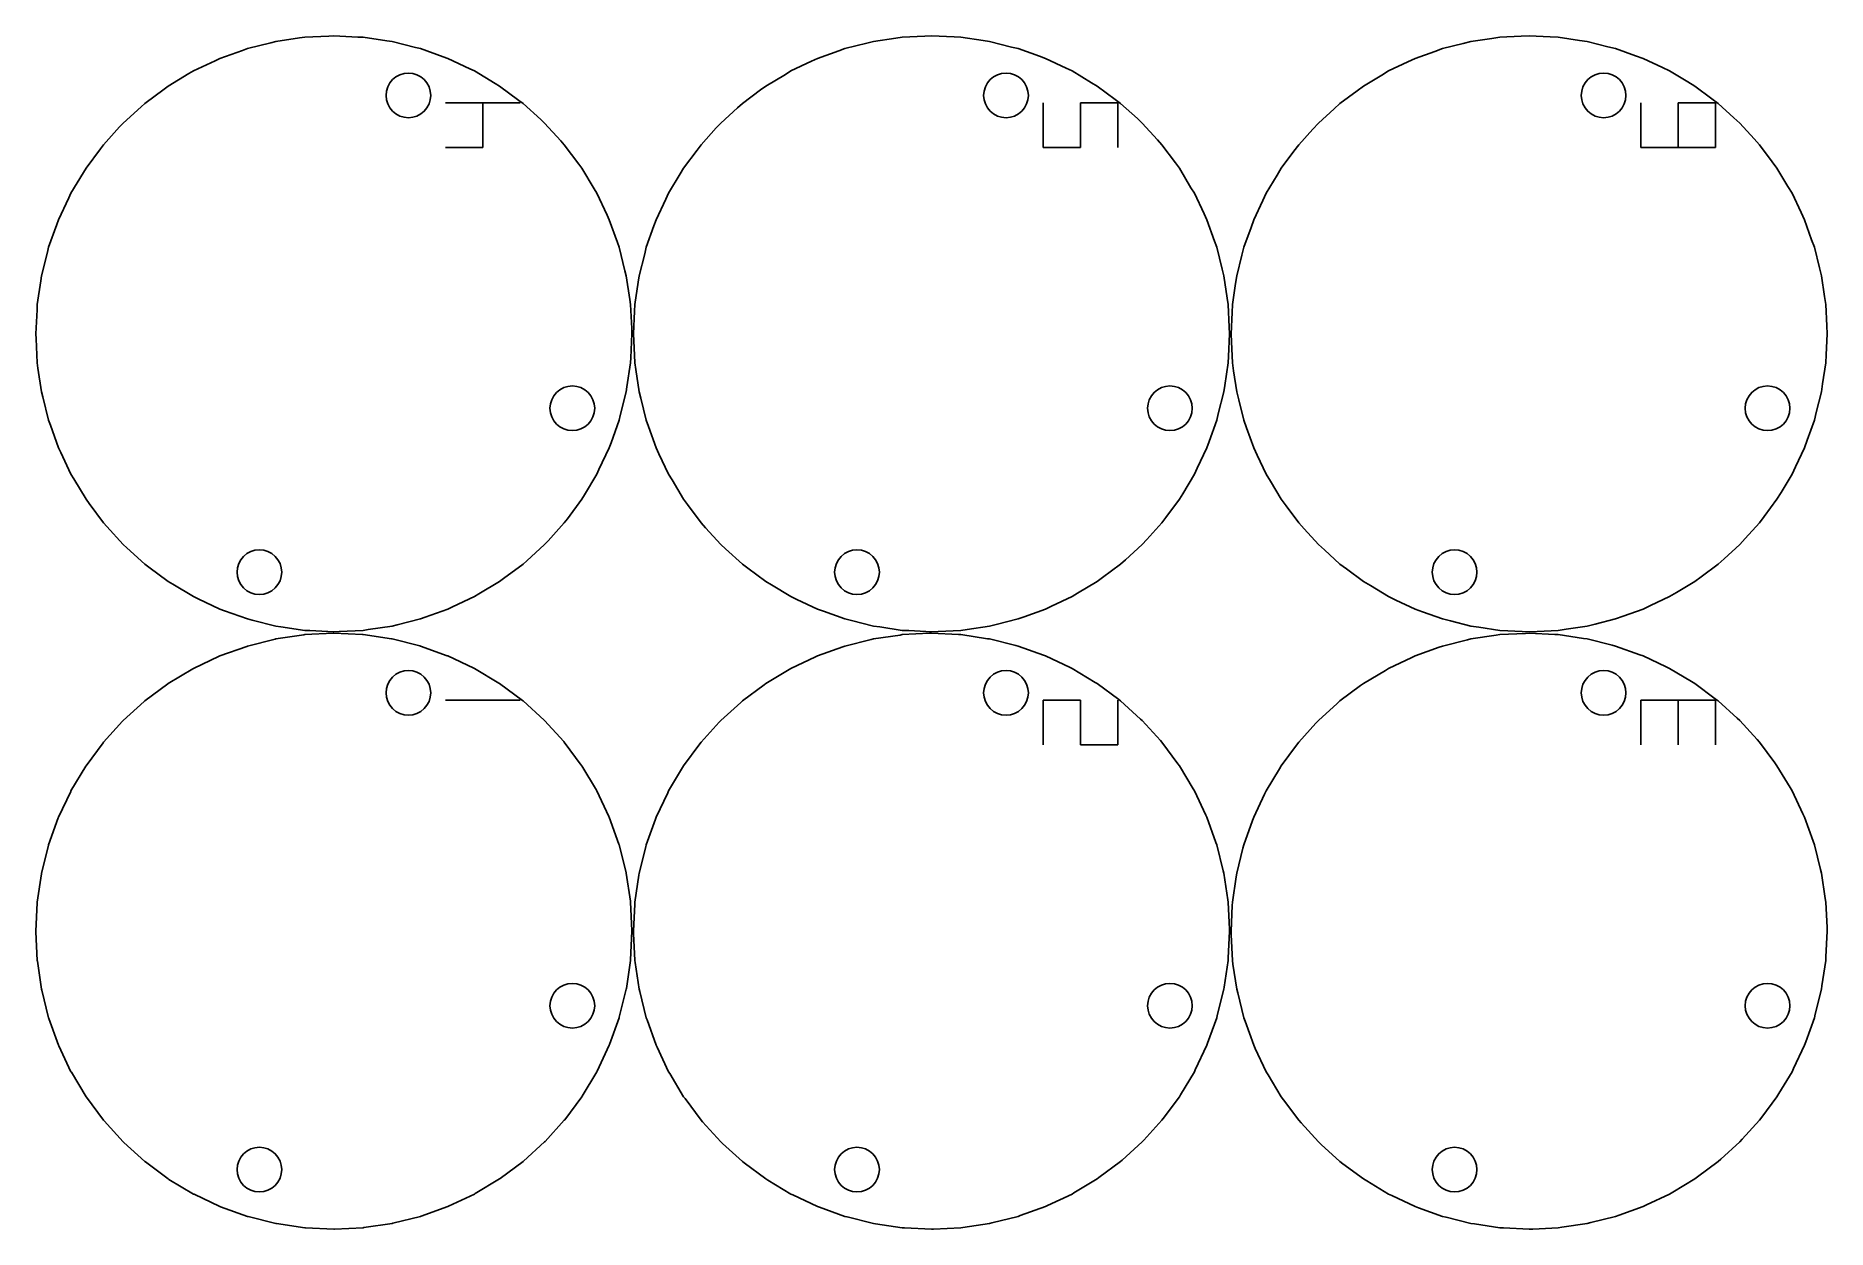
# Model space of a CAD drawing. Extents: x 0 to 240, y 0 to 160.
import ezdxf

# ---------------------------------------------------------------- set-up
doc = ezdxf.new("R2010")
doc.units = 0
doc.layers.add('CUT', color=1, linetype='Continuous')
doc.layers.add('ENGRAVE', color=5, linetype='Continuous')

msp = doc.modelspace()

# ---------------------------------------------------------------- linework, layer by layer
at = {"layer": 'CUT'}
for points in [[(80, 120.2), (79.97, 120.89), (79.81, 124.12), (79.71, 124.8), (79.23, 128), (79.06, 128.67), (78.28, 131.81), (78.05, 132.46), (76.96, 135.51), (76.66, 136.13), (75.28, 139.06), (74.92, 139.65), (73.26, 142.42), (72.85, 142.97), (70.92, 145.58), (70.46, 146.08), (68.28, 148.48), (67.78, 148.95), (65.38, 151.12), (64.82, 151.53), (62.22, 153.46), (61.63, 153.81), (58.86, 155.48), (58.23, 155.77), (55.31, 157.16), (54.66, 157.39), (51.61, 158.48), (50.95, 158.64), (47.8, 159.43), (47.12, 159.53), (43.92, 160.01), (43.23, 160.04), (40, 160.2), (39.31, 160.17), (36.08, 160.01), (35.4, 159.91), (32.2, 159.43), (31.53, 159.26), (28.39, 158.48), (27.74, 158.25), (24.69, 157.16), (24.07, 156.86), (21.14, 155.48), (20.55, 155.12), (17.78, 153.46), (17.23, 153.05), (14.62, 151.12), (14.12, 150.66), (11.72, 148.48), (11.25, 147.98), (9.08, 145.58), (8.67, 145.02), (6.74, 142.42), (6.39, 141.83), (4.72, 139.06), (4.43, 138.43), (3.04, 135.51), (2.81, 134.86), (1.72, 131.81), (1.56, 131.15), (0.77, 128), (0.67, 127.32), (0.19, 124.12), (0.16, 123.43), (0, 120.2), (0.03, 119.51), (0.19, 116.28), (0.29, 115.6), (0.77, 112.4), (0.94, 111.73), (1.72, 108.59), (1.95, 107.94), (3.04, 104.89), (3.34, 104.27), (4.72, 101.34), (5.08, 100.75), (6.74, 97.98), (7.15, 97.43), (9.08, 94.82), (9.54, 94.32), (11.72, 91.92), (12.22, 91.45), (14.62, 89.28), (15.18, 88.87), (17.78, 86.94), (18.37, 86.59), (21.14, 84.92), (21.77, 84.63), (24.69, 83.24), (25.34, 83.01), (28.39, 81.92), (29.05, 81.76), (32.2, 80.97), (32.88, 80.87), (36.08, 80.39), (36.77, 80.36), (40, 80.2), (40.69, 80.23), (43.92, 80.39), (44.6, 80.49), (47.8, 80.97), (48.47, 81.14), (51.61, 81.92), (52.26, 82.15), (55.31, 83.24), (55.93, 83.54), (58.86, 84.92), (59.45, 85.28), (62.22, 86.94), (62.77, 87.35), (65.38, 89.28), (65.88, 89.74), (68.28, 91.92), (68.75, 92.42), (70.92, 94.82), (71.33, 95.38), (73.26, 97.98), (73.61, 98.57), (75.28, 101.34), (75.57, 101.97), (76.96, 104.89), (77.19, 105.54), (78.28, 108.59), (78.44, 109.25), (79.23, 112.4), (79.33, 113.08), (79.81, 116.28), (79.84, 116.97)], [(160.2, 120.2), (160.16, 121.08), (160.01, 124.12), (159.88, 124.99), (159.43, 128), (159.22, 128.86), (158.48, 131.81), (158.18, 132.64), (157.16, 135.51), (156.78, 136.31), (155.48, 139.06), (155.02, 139.81), (153.46, 142.42), (152.93, 143.13), (151.12, 145.58), (150.53, 146.23), (148.48, 148.48), (147.83, 149.08), (145.58, 151.12), (144.87, 151.65), (142.42, 153.46), (141.67, 153.91), (139.06, 155.48), (138.26, 155.85), (135.51, 157.16), (134.68, 157.45), (131.81, 158.48), (130.95, 158.69), (128, 159.43), (127.13, 159.56), (124.12, 160.01), (123.24, 160.05), (120.2, 160.2), (119.32, 160.16), (116.28, 160.01), (115.41, 159.88), (112.4, 159.43), (111.54, 159.22), (108.59, 158.48), (107.76, 158.18), (104.89, 157.16), (104.09, 156.78), (101.34, 155.48), (100.59, 155.02), (97.98, 153.46), (97.27, 152.93), (94.82, 151.12), (94.17, 150.53), (91.92, 148.48), (91.32, 147.83), (89.28, 145.58), (88.75, 144.87), (86.94, 142.42), (86.49, 141.67), (84.92, 139.06), (84.55, 138.26), (83.24, 135.51), (82.95, 134.68), (81.92, 131.81), (81.71, 130.95), (80.97, 128), (80.84, 127.13), (80.39, 124.12), (80.35, 123.24), (80.2, 120.2), (80.24, 119.32), (80.39, 116.28), (80.52, 115.41), (80.97, 112.4), (81.18, 111.54), (81.92, 108.59), (82.22, 107.76), (83.24, 104.89), (83.62, 104.09), (84.92, 101.34), (85.38, 100.59), (86.94, 97.98), (87.47, 97.27), (89.28, 94.82), (89.87, 94.17), (91.92, 91.92), (92.57, 91.32), (94.82, 89.28), (95.53, 88.75), (97.98, 86.94), (98.73, 86.49), (101.34, 84.92), (102.14, 84.55), (104.89, 83.24), (105.72, 82.95), (108.59, 81.92), (109.45, 81.71), (112.4, 80.97), (113.27, 80.84), (116.28, 80.39), (117.16, 80.35), (120.2, 80.2), (121.08, 80.24), (124.12, 80.39), (124.99, 80.52), (128, 80.97), (128.86, 81.18), (131.81, 81.92), (132.64, 82.22), (135.51, 83.24), (136.31, 83.62), (139.06, 84.92), (139.81, 85.38), (142.42, 86.94), (143.13, 87.47), (145.58, 89.28), (146.23, 89.87), (148.48, 91.92), (149.08, 92.57), (151.12, 94.82), (151.65, 95.53), (153.46, 97.98), (153.91, 98.73), (155.48, 101.34), (155.85, 102.14), (157.16, 104.89), (157.45, 105.72), (158.48, 108.59), (158.69, 109.45), (159.43, 112.4), (159.56, 113.27), (160.01, 116.28), (160.05, 117.16)], [(240.4, 120.2), (240.35, 121.28), (240.21, 124.12), (240.05, 125.19), (239.63, 128), (239.37, 129.05), (238.68, 131.81), (238.31, 132.83), (237.36, 135.51), (236.89, 136.48), (235.68, 139.06), (235.12, 139.98), (233.66, 142.42), (233.02, 143.29), (231.32, 145.58), (230.6, 146.38), (228.68, 148.48), (227.88, 149.21), (225.78, 151.12), (224.91, 151.76), (222.62, 153.46), (221.7, 154.01), (219.26, 155.48), (218.28, 155.94), (215.71, 157.16), (214.69, 157.52), (212.01, 158.48), (210.96, 158.74), (208.2, 159.43), (207.14, 159.59), (204.32, 160.01), (203.24, 160.06), (200.4, 160.2), (199.32, 160.15), (196.48, 160.01), (195.41, 159.85), (192.6, 159.43), (191.55, 159.17), (188.79, 158.48), (187.77, 158.11), (185.09, 157.16), (184.12, 156.69), (181.54, 155.48), (180.62, 154.92), (178.18, 153.46), (177.31, 152.82), (175.02, 151.12), (174.22, 150.4), (172.12, 148.48), (171.39, 147.68), (169.48, 145.58), (168.84, 144.71), (167.14, 142.42), (166.59, 141.5), (165.12, 139.06), (164.66, 138.08), (163.44, 135.51), (163.08, 134.49), (162.12, 131.81), (161.86, 130.76), (161.17, 128), (161.01, 126.94), (160.59, 124.12), (160.54, 123.04), (160.4, 120.2), (160.45, 119.12), (160.59, 116.28), (160.75, 115.21), (161.17, 112.4), (161.43, 111.35), (162.12, 108.59), (162.49, 107.57), (163.44, 104.89), (163.91, 103.92), (165.12, 101.34), (165.68, 100.42), (167.14, 97.98), (167.78, 97.11), (169.48, 94.82), (170.2, 94.02), (172.12, 91.92), (172.92, 91.19), (175.02, 89.28), (175.89, 88.64), (178.18, 86.94), (179.1, 86.39), (181.54, 84.92), (182.52, 84.46), (185.09, 83.24), (186.11, 82.88), (188.79, 81.92), (189.84, 81.66), (192.6, 80.97), (193.66, 80.81), (196.48, 80.39), (197.56, 80.34), (200.4, 80.2), (201.48, 80.25), (204.32, 80.39), (205.39, 80.55), (208.2, 80.97), (209.25, 81.23), (212.01, 81.92), (213.03, 82.29), (215.71, 83.24), (216.68, 83.71), (219.26, 84.92), (220.18, 85.48), (222.62, 86.94), (223.49, 87.58), (225.78, 89.28), (226.58, 90), (228.68, 91.92), (229.41, 92.72), (231.32, 94.82), (231.96, 95.69), (233.66, 97.98), (234.21, 98.9), (235.68, 101.34), (236.14, 102.32), (237.36, 104.89), (237.72, 105.91), (238.68, 108.59), (238.94, 109.64), (239.63, 112.4), (239.79, 113.46), (240.21, 116.28), (240.26, 117.36)], [(53, 152.2), (52.94, 151.61), (52.77, 151.05), (52.49, 150.53), (52.12, 150.08), (51.67, 149.71), (51.15, 149.43), (50.59, 149.26), (50, 149.2), (49.41, 149.26), (48.85, 149.43), (48.33, 149.71), (47.88, 150.08), (47.51, 150.53), (47.23, 151.05), (47.06, 151.61), (47, 152.2), (47.06, 152.79), (47.23, 153.35), (47.51, 153.87), (47.88, 154.32), (48.33, 154.69), (48.85, 154.97), (49.41, 155.14), (50, 155.2), (50.59, 155.14), (51.15, 154.97), (51.67, 154.69), (52.12, 154.32), (52.49, 153.87), (52.77, 153.35), (52.94, 152.79)], [(133.2, 152.2), (133.14, 151.61), (132.97, 151.05), (132.69, 150.53), (132.32, 150.08), (131.87, 149.71), (131.35, 149.43), (130.79, 149.26), (130.2, 149.2), (129.61, 149.26), (129.05, 149.43), (128.53, 149.71), (128.08, 150.08), (127.71, 150.53), (127.43, 151.05), (127.26, 151.61), (127.2, 152.2), (127.26, 152.79), (127.43, 153.35), (127.71, 153.87), (128.08, 154.32), (128.53, 154.69), (129.05, 154.97), (129.61, 155.14), (130.2, 155.2), (130.79, 155.14), (131.35, 154.97), (131.87, 154.69), (132.32, 154.32), (132.69, 153.87), (132.97, 153.35), (133.14, 152.79)], [(213.4, 152.2), (213.34, 151.61), (213.17, 151.05), (212.89, 150.53), (212.52, 150.08), (212.07, 149.71), (211.55, 149.43), (210.99, 149.26), (210.4, 149.2), (209.81, 149.26), (209.25, 149.43), (208.73, 149.71), (208.28, 150.08), (207.91, 150.53), (207.63, 151.05), (207.46, 151.61), (207.4, 152.2), (207.46, 152.79), (207.63, 153.35), (207.91, 153.87), (208.28, 154.32), (208.73, 154.69), (209.25, 154.97), (209.81, 155.14), (210.4, 155.2), (210.99, 155.14), (211.55, 154.97), (212.07, 154.69), (212.52, 154.32), (212.89, 153.87), (213.17, 153.35), (213.34, 152.79)], [(75, 110.2), (74.94, 109.61), (74.77, 109.05), (74.49, 108.53), (74.12, 108.08), (73.67, 107.71), (73.15, 107.43), (72.59, 107.26), (72, 107.2), (71.41, 107.26), (70.85, 107.43), (70.33, 107.71), (69.88, 108.08), (69.51, 108.53), (69.23, 109.05), (69.06, 109.61), (69, 110.2), (69.06, 110.79), (69.23, 111.35), (69.51, 111.87), (69.88, 112.32), (70.33, 112.69), (70.85, 112.97), (71.41, 113.14), (72, 113.2), (72.59, 113.14), (73.15, 112.97), (73.67, 112.69), (74.12, 112.32), (74.49, 111.87), (74.77, 111.35), (74.94, 110.79)], [(155.2, 110.2), (155.14, 109.61), (154.97, 109.05), (154.69, 108.53), (154.32, 108.08), (153.87, 107.71), (153.35, 107.43), (152.79, 107.26), (152.2, 107.2), (151.61, 107.26), (151.05, 107.43), (150.53, 107.71), (150.08, 108.08), (149.71, 108.53), (149.43, 109.05), (149.26, 109.61), (149.2, 110.2), (149.26, 110.79), (149.43, 111.35), (149.71, 111.87), (150.08, 112.32), (150.53, 112.69), (151.05, 112.97), (151.61, 113.14), (152.2, 113.2), (152.79, 113.14), (153.35, 112.97), (153.87, 112.69), (154.32, 112.32), (154.69, 111.87), (154.97, 111.35), (155.14, 110.79)], [(235.4, 110.2), (235.34, 109.61), (235.17, 109.05), (234.89, 108.53), (234.52, 108.08), (234.07, 107.71), (233.55, 107.43), (232.99, 107.26), (232.4, 107.2), (231.81, 107.26), (231.25, 107.43), (230.73, 107.71), (230.28, 108.08), (229.91, 108.53), (229.63, 109.05), (229.46, 109.61), (229.4, 110.2), (229.46, 110.79), (229.63, 111.35), (229.91, 111.87), (230.28, 112.32), (230.73, 112.69), (231.25, 112.97), (231.81, 113.14), (232.4, 113.2), (232.99, 113.14), (233.55, 112.97), (234.07, 112.69), (234.52, 112.32), (234.89, 111.87), (235.17, 111.35), (235.34, 110.79)], [(33, 88.2), (32.94, 87.61), (32.77, 87.05), (32.49, 86.53), (32.12, 86.08), (31.67, 85.71), (31.15, 85.43), (30.59, 85.26), (30, 85.2), (29.41, 85.26), (28.85, 85.43), (28.33, 85.71), (27.88, 86.08), (27.51, 86.53), (27.23, 87.05), (27.06, 87.61), (27, 88.2), (27.06, 88.79), (27.23, 89.35), (27.51, 89.87), (27.88, 90.32), (28.33, 90.69), (28.85, 90.97), (29.41, 91.14), (30, 91.2), (30.59, 91.14), (31.15, 90.97), (31.67, 90.69), (32.12, 90.32), (32.49, 89.87), (32.77, 89.35), (32.94, 88.79)], [(113.2, 88.2), (113.14, 87.61), (112.97, 87.05), (112.69, 86.53), (112.32, 86.08), (111.87, 85.71), (111.35, 85.43), (110.79, 85.26), (110.2, 85.2), (109.61, 85.26), (109.05, 85.43), (108.53, 85.71), (108.08, 86.08), (107.71, 86.53), (107.43, 87.05), (107.26, 87.61), (107.2, 88.2), (107.26, 88.79), (107.43, 89.35), (107.71, 89.87), (108.08, 90.32), (108.53, 90.69), (109.05, 90.97), (109.61, 91.14), (110.2, 91.2), (110.79, 91.14), (111.35, 90.97), (111.87, 90.69), (112.32, 90.32), (112.69, 89.87), (112.97, 89.35), (113.14, 88.79)], [(193.4, 88.2), (193.34, 87.61), (193.17, 87.05), (192.89, 86.53), (192.52, 86.08), (192.07, 85.71), (191.55, 85.43), (190.99, 85.26), (190.4, 85.2), (189.81, 85.26), (189.25, 85.43), (188.73, 85.71), (188.28, 86.08), (187.91, 86.53), (187.63, 87.05), (187.46, 87.61), (187.4, 88.2), (187.46, 88.79), (187.63, 89.35), (187.91, 89.87), (188.28, 90.32), (188.73, 90.69), (189.25, 90.97), (189.81, 91.14), (190.4, 91.2), (190.99, 91.14), (191.55, 90.97), (192.07, 90.69), (192.52, 90.32), (192.89, 89.87), (193.17, 89.35), (193.34, 88.79)], [(80, 40), (80, 40.1), (79.81, 43.92), (79.79, 44.02), (79.23, 47.8), (79.21, 47.9), (78.28, 51.61), (78.24, 51.7), (76.96, 55.31), (76.91, 55.4), (75.28, 58.86), (75.23, 58.94), (73.26, 62.22), (73.2, 62.3), (70.92, 65.38), (70.85, 65.45), (68.28, 68.28), (68.21, 68.35), (65.38, 70.92), (65.3, 70.98), (62.22, 73.26), (62.14, 73.31), (58.86, 75.28), (58.77, 75.32), (55.31, 76.96), (55.21, 76.99), (51.61, 78.28), (51.52, 78.3), (47.8, 79.23), (47.71, 79.25), (43.92, 79.81), (43.82, 79.81), (40, 80), (39.9, 80), (36.08, 79.81), (35.98, 79.79), (32.2, 79.23), (32.1, 79.21), (28.39, 78.28), (28.3, 78.24), (24.69, 76.96), (24.6, 76.91), (21.14, 75.28), (21.06, 75.23), (17.78, 73.26), (17.7, 73.2), (14.62, 70.92), (14.55, 70.85), (11.72, 68.28), (11.65, 68.21), (9.08, 65.38), (9.02, 65.3), (6.74, 62.22), (6.69, 62.14), (4.72, 58.86), (4.68, 58.77), (3.04, 55.31), (3.01, 55.21), (1.72, 51.61), (1.7, 51.52), (0.77, 47.8), (0.75, 47.71), (0.19, 43.92), (0.19, 43.82), (0, 40), (0, 39.9), (0.19, 36.08), (0.21, 35.98), (0.77, 32.2), (0.79, 32.1), (1.72, 28.39), (1.76, 28.3), (3.04, 24.69), (3.09, 24.6), (4.72, 21.14), (4.77, 21.06), (6.74, 17.78), (6.8, 17.7), (9.08, 14.62), (9.15, 14.55), (11.72, 11.72), (11.79, 11.65), (14.62, 9.08), (14.7, 9.02), (17.78, 6.74), (17.86, 6.69), (21.14, 4.72), (21.23, 4.68), (24.69, 3.04), (24.79, 3.01), (28.39, 1.72), (28.48, 1.7), (32.2, 0.77), (32.29, 0.75), (36.08, 0.19), (36.18, 0.19), (40, 0), (40.1, 0), (43.92, 0.19), (44.02, 0.21), (47.8, 0.77), (47.9, 0.79), (51.61, 1.72), (51.7, 1.76), (55.31, 3.04), (55.4, 3.09), (58.86, 4.72), (58.94, 4.77), (62.22, 6.74), (62.3, 6.8), (65.38, 9.08), (65.45, 9.15), (68.28, 11.72), (68.35, 11.79), (70.92, 14.62), (70.98, 14.7), (73.26, 17.78), (73.31, 17.86), (75.28, 21.14), (75.32, 21.23), (76.96, 24.69), (76.99, 24.79), (78.28, 28.39), (78.3, 28.48), (79.23, 32.2), (79.25, 32.29), (79.81, 36.08), (79.81, 36.18)], [(160.2, 40), (160.19, 40.29), (160.01, 43.92), (159.96, 44.21), (159.43, 47.8), (159.36, 48.09), (158.48, 51.61), (158.38, 51.89), (157.16, 55.31), (157.03, 55.57), (155.48, 58.86), (155.33, 59.11), (153.46, 62.22), (153.28, 62.46), (151.12, 65.38), (150.92, 65.59), (148.48, 68.28), (148.27, 68.48), (145.58, 70.92), (145.34, 71.1), (142.42, 73.26), (142.17, 73.41), (139.06, 75.28), (138.79, 75.4), (135.51, 76.96), (135.23, 77.05), (131.81, 78.28), (131.53, 78.35), (128, 79.23), (127.71, 79.27), (124.12, 79.81), (123.83, 79.82), (120.2, 80), (119.91, 79.99), (116.28, 79.81), (115.99, 79.76), (112.4, 79.23), (112.11, 79.16), (108.59, 78.28), (108.31, 78.18), (104.89, 76.96), (104.63, 76.83), (101.34, 75.28), (101.09, 75.13), (97.98, 73.26), (97.74, 73.08), (94.82, 70.92), (94.61, 70.72), (91.92, 68.28), (91.72, 68.07), (89.28, 65.38), (89.1, 65.14), (86.94, 62.22), (86.79, 61.97), (84.92, 58.86), (84.8, 58.59), (83.24, 55.31), (83.15, 55.03), (81.92, 51.61), (81.85, 51.33), (80.97, 47.8), (80.93, 47.51), (80.39, 43.92), (80.38, 43.63), (80.2, 40), (80.21, 39.71), (80.39, 36.08), (80.44, 35.79), (80.97, 32.2), (81.04, 31.91), (81.92, 28.39), (82.02, 28.11), (83.24, 24.69), (83.37, 24.43), (84.92, 21.14), (85.07, 20.89), (86.94, 17.78), (87.12, 17.54), (89.28, 14.62), (89.48, 14.41), (91.92, 11.72), (92.13, 11.52), (94.82, 9.08), (95.06, 8.9), (97.98, 6.74), (98.23, 6.59), (101.34, 4.72), (101.61, 4.6), (104.89, 3.04), (105.17, 2.95), (108.59, 1.72), (108.87, 1.65), (112.4, 0.77), (112.69, 0.73), (116.28, 0.19), (116.57, 0.18), (120.2, 0), (120.49, 0.01), (124.12, 0.19), (124.41, 0.24), (128, 0.77), (128.29, 0.84), (131.81, 1.72), (132.09, 1.82), (135.51, 3.04), (135.77, 3.17), (139.06, 4.72), (139.31, 4.87), (142.42, 6.74), (142.66, 6.92), (145.58, 9.08), (145.79, 9.28), (148.48, 11.72), (148.68, 11.93), (151.12, 14.62), (151.3, 14.86), (153.46, 17.78), (153.61, 18.03), (155.48, 21.14), (155.6, 21.41), (157.16, 24.69), (157.25, 24.97), (158.48, 28.39), (158.55, 28.67), (159.43, 32.2), (159.47, 32.49), (160.01, 36.08), (160.02, 36.37)], [(240.4, 40), (240.38, 40.49), (240.21, 43.92), (240.14, 44.41), (239.63, 47.8), (239.51, 48.28), (238.68, 51.61), (238.51, 52.07), (237.36, 55.31), (237.15, 55.75), (235.68, 58.86), (235.42, 59.28), (233.66, 62.22), (233.37, 62.62), (231.32, 65.38), (230.99, 65.74), (228.68, 68.28), (228.32, 68.61), (225.78, 70.92), (225.38, 71.21), (222.62, 73.26), (222.2, 73.51), (219.26, 75.28), (218.81, 75.49), (215.71, 76.96), (215.25, 77.12), (212.01, 78.28), (211.54, 78.4), (208.2, 79.23), (207.72, 79.3), (204.32, 79.81), (203.83, 79.83), (200.4, 80), (199.91, 79.98), (196.48, 79.81), (195.99, 79.74), (192.6, 79.23), (192.12, 79.11), (188.79, 78.28), (188.33, 78.11), (185.09, 76.96), (184.65, 76.75), (181.54, 75.28), (181.12, 75.02), (178.18, 73.26), (177.78, 72.97), (175.02, 70.92), (174.66, 70.59), (172.12, 68.28), (171.79, 67.92), (169.48, 65.38), (169.19, 64.98), (167.14, 62.22), (166.89, 61.8), (165.12, 58.86), (164.91, 58.41), (163.44, 55.31), (163.28, 54.85), (162.12, 51.61), (162, 51.14), (161.17, 47.8), (161.1, 47.32), (160.59, 43.92), (160.57, 43.43), (160.4, 40), (160.42, 39.51), (160.59, 36.08), (160.66, 35.59), (161.17, 32.2), (161.29, 31.72), (162.12, 28.39), (162.29, 27.93), (163.44, 24.69), (163.65, 24.25), (165.12, 21.14), (165.38, 20.72), (167.14, 17.78), (167.43, 17.38), (169.48, 14.62), (169.81, 14.26), (172.12, 11.72), (172.48, 11.39), (175.02, 9.08), (175.42, 8.79), (178.18, 6.74), (178.6, 6.49), (181.54, 4.72), (181.99, 4.51), (185.09, 3.04), (185.55, 2.88), (188.79, 1.72), (189.26, 1.6), (192.6, 0.77), (193.08, 0.7), (196.48, 0.19), (196.97, 0.17), (200.4, 0), (200.89, 0.02), (204.32, 0.19), (204.81, 0.26), (208.2, 0.77), (208.68, 0.89), (212.01, 1.72), (212.47, 1.89), (215.71, 3.04), (216.15, 3.25), (219.26, 4.72), (219.68, 4.98), (222.62, 6.74), (223.02, 7.03), (225.78, 9.08), (226.14, 9.41), (228.68, 11.72), (229.01, 12.08), (231.32, 14.62), (231.61, 15.02), (233.66, 17.78), (233.91, 18.2), (235.68, 21.14), (235.89, 21.59), (237.36, 24.69), (237.52, 25.15), (238.68, 28.39), (238.8, 28.86), (239.63, 32.2), (239.7, 32.68), (240.21, 36.08), (240.23, 36.57)], [(53, 72), (52.94, 71.41), (52.77, 70.85), (52.49, 70.33), (52.12, 69.88), (51.67, 69.51), (51.15, 69.23), (50.59, 69.06), (50, 69), (49.41, 69.06), (48.85, 69.23), (48.33, 69.51), (47.88, 69.88), (47.51, 70.33), (47.23, 70.85), (47.06, 71.41), (47, 72), (47.06, 72.59), (47.23, 73.15), (47.51, 73.67), (47.88, 74.12), (48.33, 74.49), (48.85, 74.77), (49.41, 74.94), (50, 75), (50.59, 74.94), (51.15, 74.77), (51.67, 74.49), (52.12, 74.12), (52.49, 73.67), (52.77, 73.15), (52.94, 72.59)], [(133.2, 72), (133.14, 71.41), (132.97, 70.85), (132.69, 70.33), (132.32, 69.88), (131.87, 69.51), (131.35, 69.23), (130.79, 69.06), (130.2, 69), (129.61, 69.06), (129.05, 69.23), (128.53, 69.51), (128.08, 69.88), (127.71, 70.33), (127.43, 70.85), (127.26, 71.41), (127.2, 72), (127.26, 72.59), (127.43, 73.15), (127.71, 73.67), (128.08, 74.12), (128.53, 74.49), (129.05, 74.77), (129.61, 74.94), (130.2, 75), (130.79, 74.94), (131.35, 74.77), (131.87, 74.49), (132.32, 74.12), (132.69, 73.67), (132.97, 73.15), (133.14, 72.59)], [(213.4, 72), (213.34, 71.41), (213.17, 70.85), (212.89, 70.33), (212.52, 69.88), (212.07, 69.51), (211.55, 69.23), (210.99, 69.06), (210.4, 69), (209.81, 69.06), (209.25, 69.23), (208.73, 69.51), (208.28, 69.88), (207.91, 70.33), (207.63, 70.85), (207.46, 71.41), (207.4, 72), (207.46, 72.59), (207.63, 73.15), (207.91, 73.67), (208.28, 74.12), (208.73, 74.49), (209.25, 74.77), (209.81, 74.94), (210.4, 75), (210.99, 74.94), (211.55, 74.77), (212.07, 74.49), (212.52, 74.12), (212.89, 73.67), (213.17, 73.15), (213.34, 72.59)], [(75, 30), (74.94, 29.41), (74.77, 28.85), (74.49, 28.33), (74.12, 27.88), (73.67, 27.51), (73.15, 27.23), (72.59, 27.06), (72, 27), (71.41, 27.06), (70.85, 27.23), (70.33, 27.51), (69.88, 27.88), (69.51, 28.33), (69.23, 28.85), (69.06, 29.41), (69, 30), (69.06, 30.59), (69.23, 31.15), (69.51, 31.67), (69.88, 32.12), (70.33, 32.49), (70.85, 32.77), (71.41, 32.94), (72, 33), (72.59, 32.94), (73.15, 32.77), (73.67, 32.49), (74.12, 32.12), (74.49, 31.67), (74.77, 31.15), (74.94, 30.59)], [(155.2, 30), (155.14, 29.41), (154.97, 28.85), (154.69, 28.33), (154.32, 27.88), (153.87, 27.51), (153.35, 27.23), (152.79, 27.06), (152.2, 27), (151.61, 27.06), (151.05, 27.23), (150.53, 27.51), (150.08, 27.88), (149.71, 28.33), (149.43, 28.85), (149.26, 29.41), (149.2, 30), (149.26, 30.59), (149.43, 31.15), (149.71, 31.67), (150.08, 32.12), (150.53, 32.49), (151.05, 32.77), (151.61, 32.94), (152.2, 33), (152.79, 32.94), (153.35, 32.77), (153.87, 32.49), (154.32, 32.12), (154.69, 31.67), (154.97, 31.15), (155.14, 30.59)], [(235.4, 30), (235.34, 29.41), (235.17, 28.85), (234.89, 28.33), (234.52, 27.88), (234.07, 27.51), (233.55, 27.23), (232.99, 27.06), (232.4, 27), (231.81, 27.06), (231.25, 27.23), (230.73, 27.51), (230.28, 27.88), (229.91, 28.33), (229.63, 28.85), (229.46, 29.41), (229.4, 30), (229.46, 30.59), (229.63, 31.15), (229.91, 31.67), (230.28, 32.12), (230.73, 32.49), (231.25, 32.77), (231.81, 32.94), (232.4, 33), (232.99, 32.94), (233.55, 32.77), (234.07, 32.49), (234.52, 32.12), (234.89, 31.67), (235.17, 31.15), (235.34, 30.59)], [(33, 8), (32.94, 7.41), (32.77, 6.85), (32.49, 6.33), (32.12, 5.88), (31.67, 5.51), (31.15, 5.23), (30.59, 5.06), (30, 5), (29.41, 5.06), (28.85, 5.23), (28.33, 5.51), (27.88, 5.88), (27.51, 6.33), (27.23, 6.85), (27.06, 7.41), (27, 8), (27.06, 8.59), (27.23, 9.15), (27.51, 9.67), (27.88, 10.12), (28.33, 10.49), (28.85, 10.77), (29.41, 10.94), (30, 11), (30.59, 10.94), (31.15, 10.77), (31.67, 10.49), (32.12, 10.12), (32.49, 9.67), (32.77, 9.15), (32.94, 8.59)], [(113.2, 8), (113.14, 7.41), (112.97, 6.85), (112.69, 6.33), (112.32, 5.88), (111.87, 5.51), (111.35, 5.23), (110.79, 5.06), (110.2, 5), (109.61, 5.06), (109.05, 5.23), (108.53, 5.51), (108.08, 5.88), (107.71, 6.33), (107.43, 6.85), (107.26, 7.41), (107.2, 8), (107.26, 8.59), (107.43, 9.15), (107.71, 9.67), (108.08, 10.12), (108.53, 10.49), (109.05, 10.77), (109.61, 10.94), (110.2, 11), (110.79, 10.94), (111.35, 10.77), (111.87, 10.49), (112.32, 10.12), (112.69, 9.67), (112.97, 9.15), (113.14, 8.59)], [(193.4, 8), (193.34, 7.41), (193.17, 6.85), (192.89, 6.33), (192.52, 5.88), (192.07, 5.51), (191.55, 5.23), (190.99, 5.06), (190.4, 5), (189.81, 5.06), (189.25, 5.23), (188.73, 5.51), (188.28, 5.88), (187.91, 6.33), (187.63, 6.85), (187.46, 7.41), (187.4, 8), (187.46, 8.59), (187.63, 9.15), (187.91, 9.67), (188.28, 10.12), (188.73, 10.49), (189.25, 10.77), (189.81, 10.94), (190.4, 11), (190.99, 10.94), (191.55, 10.77), (192.07, 10.49), (192.52, 10.12), (192.89, 9.67), (193.17, 9.15), (193.34, 8.59)]]:
    msp.add_lwpolyline(points, close=True, dxfattribs=at)
at = {"layer": 'ENGRAVE'}
for points in [[(55, 151.2), (60, 151.2)], [(60, 145.2), (60, 151.2)], [(60, 151.2), (65, 151.2)], [(135.2, 145.2), (135.2, 151.2)], [(140.2, 145.2), (140.2, 151.2)], [(140.2, 151.2), (145.2, 151.2)], [(145.2, 145.2), (145.2, 151.2)], [(215.4, 145.2), (215.4, 151.2)], [(220.4, 145.2), (220.4, 151.2)], [(220.4, 151.2), (225.4, 151.2)], [(225.4, 145.2), (225.4, 151.2)], [(55, 145.2), (60, 145.2)], [(135.2, 145.2), (140.2, 145.2)], [(215.4, 145.2), (220.4, 145.2)], [(220.4, 145.2), (225.4, 145.2)], [(55, 71), (60, 71)], [(60, 71), (65, 71)], [(135.2, 65), (135.2, 71)], [(135.2, 71), (140.2, 71)], [(140.2, 65), (140.2, 71)], [(145.2, 65), (145.2, 71)], [(215.4, 65), (215.4, 71)], [(215.4, 71), (220.4, 71)], [(220.4, 65), (220.4, 71)], [(220.4, 71), (225.4, 71)], [(225.4, 65), (225.4, 71)], [(140.2, 65), (145.2, 65)]]:
    msp.add_lwpolyline(points, dxfattribs=at)

doc.saveas('drawing.dxf')
